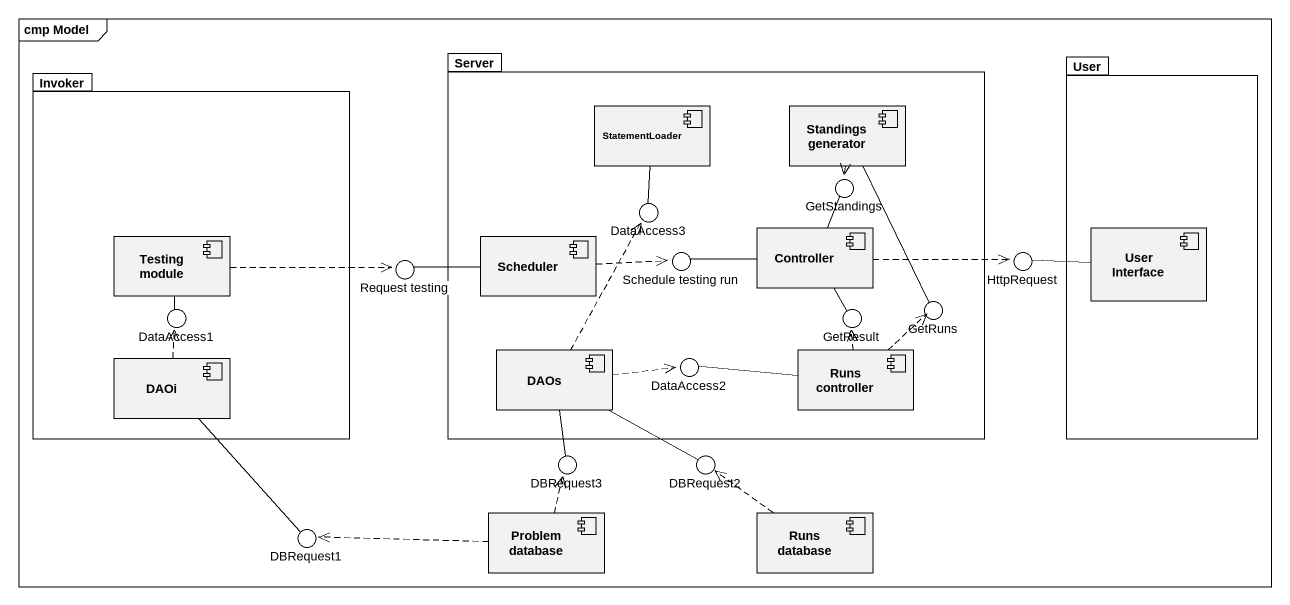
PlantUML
@startuml
mainframe cmp Model
package Invoker {
  component "Testing module" as Testing_module
  component DAOi
}
package Server {
  component StatementLoader
  component "Standings generator" as Standings_generator
  component Scheduler
  component Controller
  component DAOs
  component "Runs controller" as Runs_controller
}
package User {
  component "User Interface" as User_Interface
}
() DataAccess3
() GetStandings
() "Schedule testing run" as Schedule_testing_run
() HttpRequest
() DataAccess1
() "Request testing" as Request_testing
() GetResult
() GetRuns
() DataAccess2
() DBRequest3
() DBRequest2
component "Problem database" as Problem_database
component "Runs database" as Runs_database
() DBRequest1
Server -left- DataAccess3
Server -right- GetStandings
Server -left- Schedule_testing_run
Invoker -- DataAccess1
Server -right- GetResult
Server -right- GetRuns
Server -- DataAccess2
StatementLoader -- DataAccess3
Standings_generator ..> GetStandings
Standings_generator -- GetRuns
Testing_module -- DataAccess1
Testing_module .right.> Request_testing
Scheduler .right.> Schedule_testing_run
Scheduler -left- Request_testing
Controller -up- GetStandings
Controller -left- Schedule_testing_run
Controller .right.> HttpRequest
Controller -- GetResult
User_Interface -left- HttpRequest
DAOi .up.> DataAccess1
DAOi -- DBRequest1
DAOs .up.> DataAccess3
DAOs .right.> DataAccess2
DAOs -- DBRequest3
DAOs -right- DBRequest2
Runs_controller .up.> GetResult
Runs_controller .up.> GetRuns
Runs_controller -left- DataAccess2
Problem_database .up.> DBRequest3
Problem_database .left.> DBRequest1
Runs_database .up.> DBRequest2
@enduml
